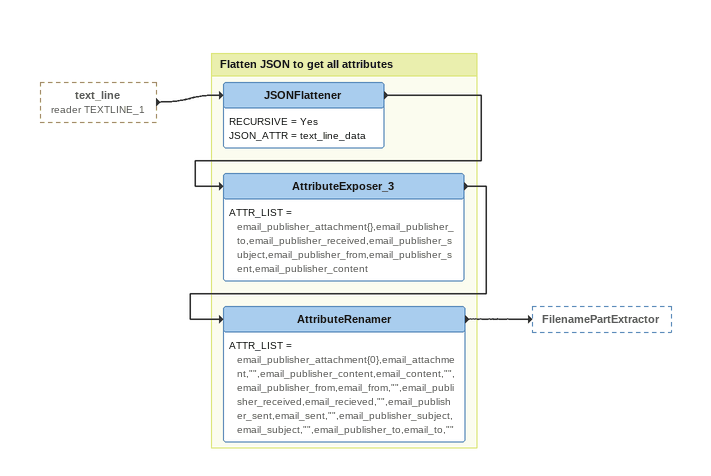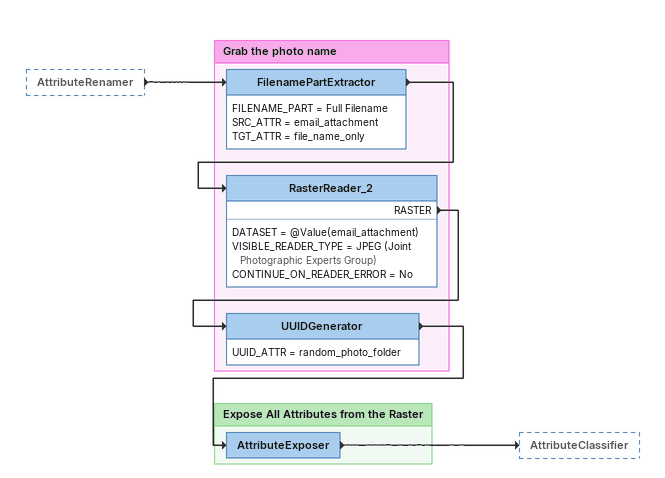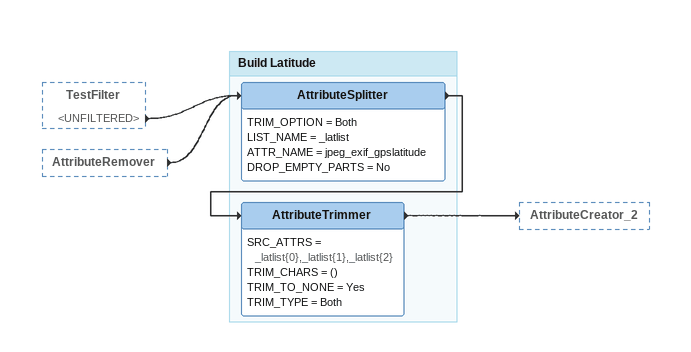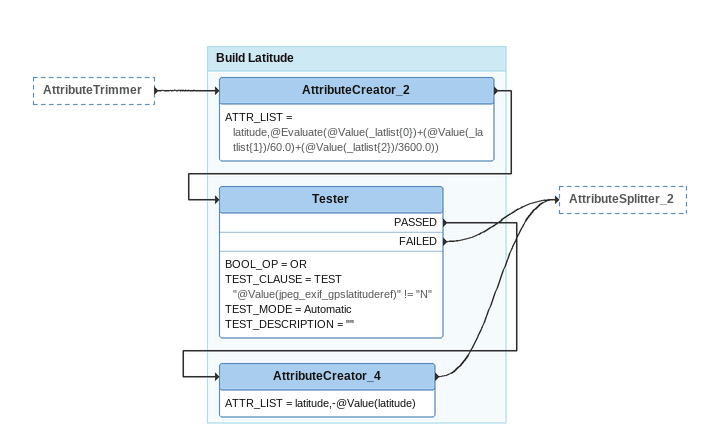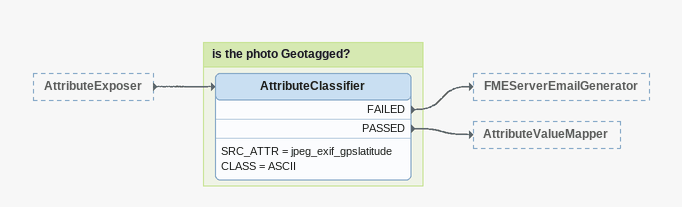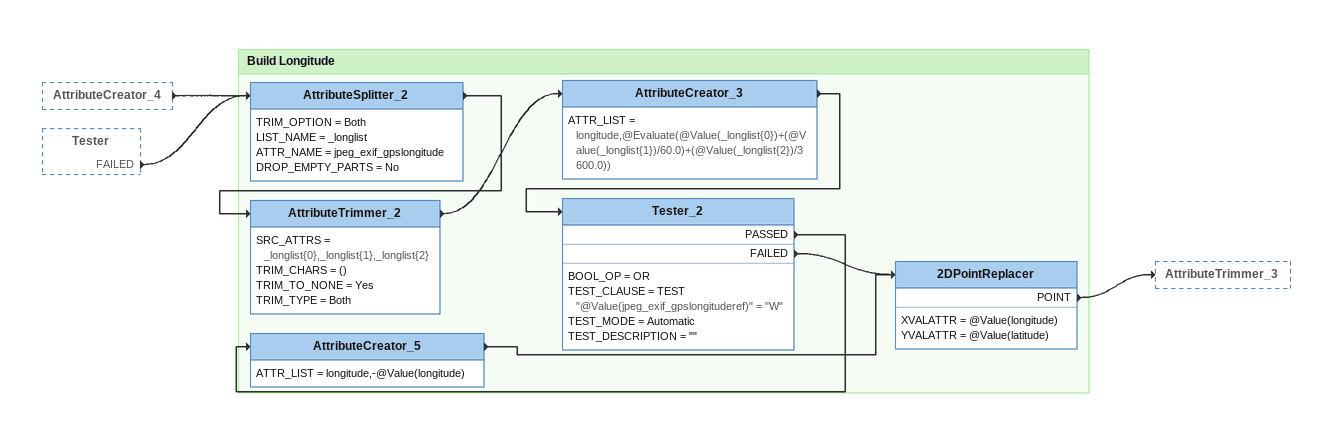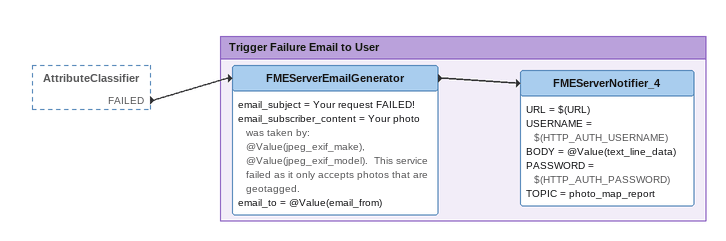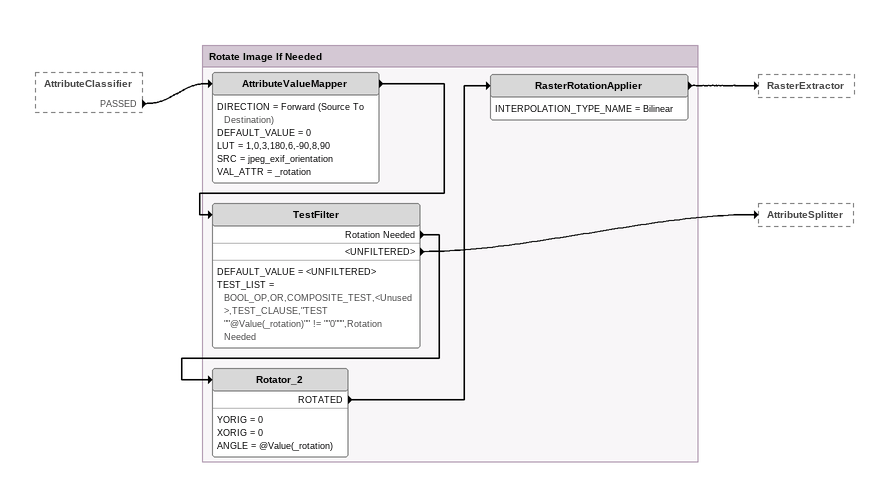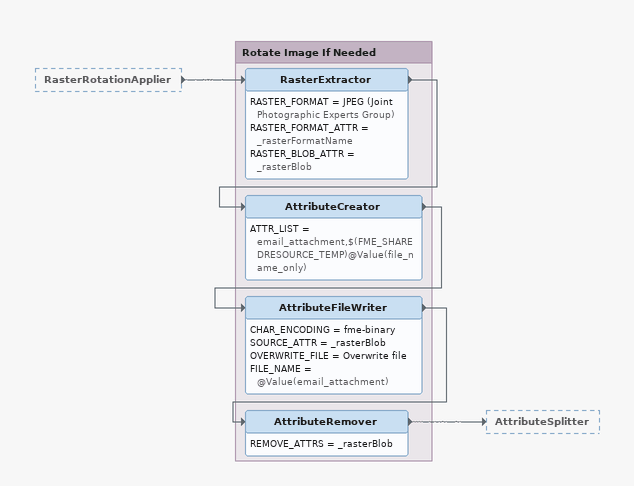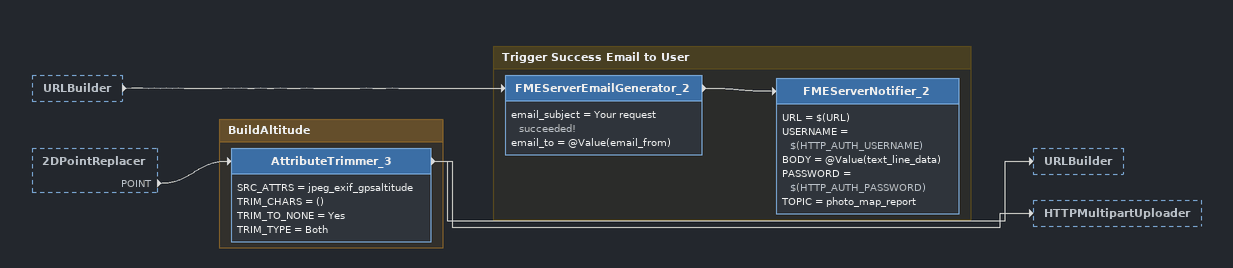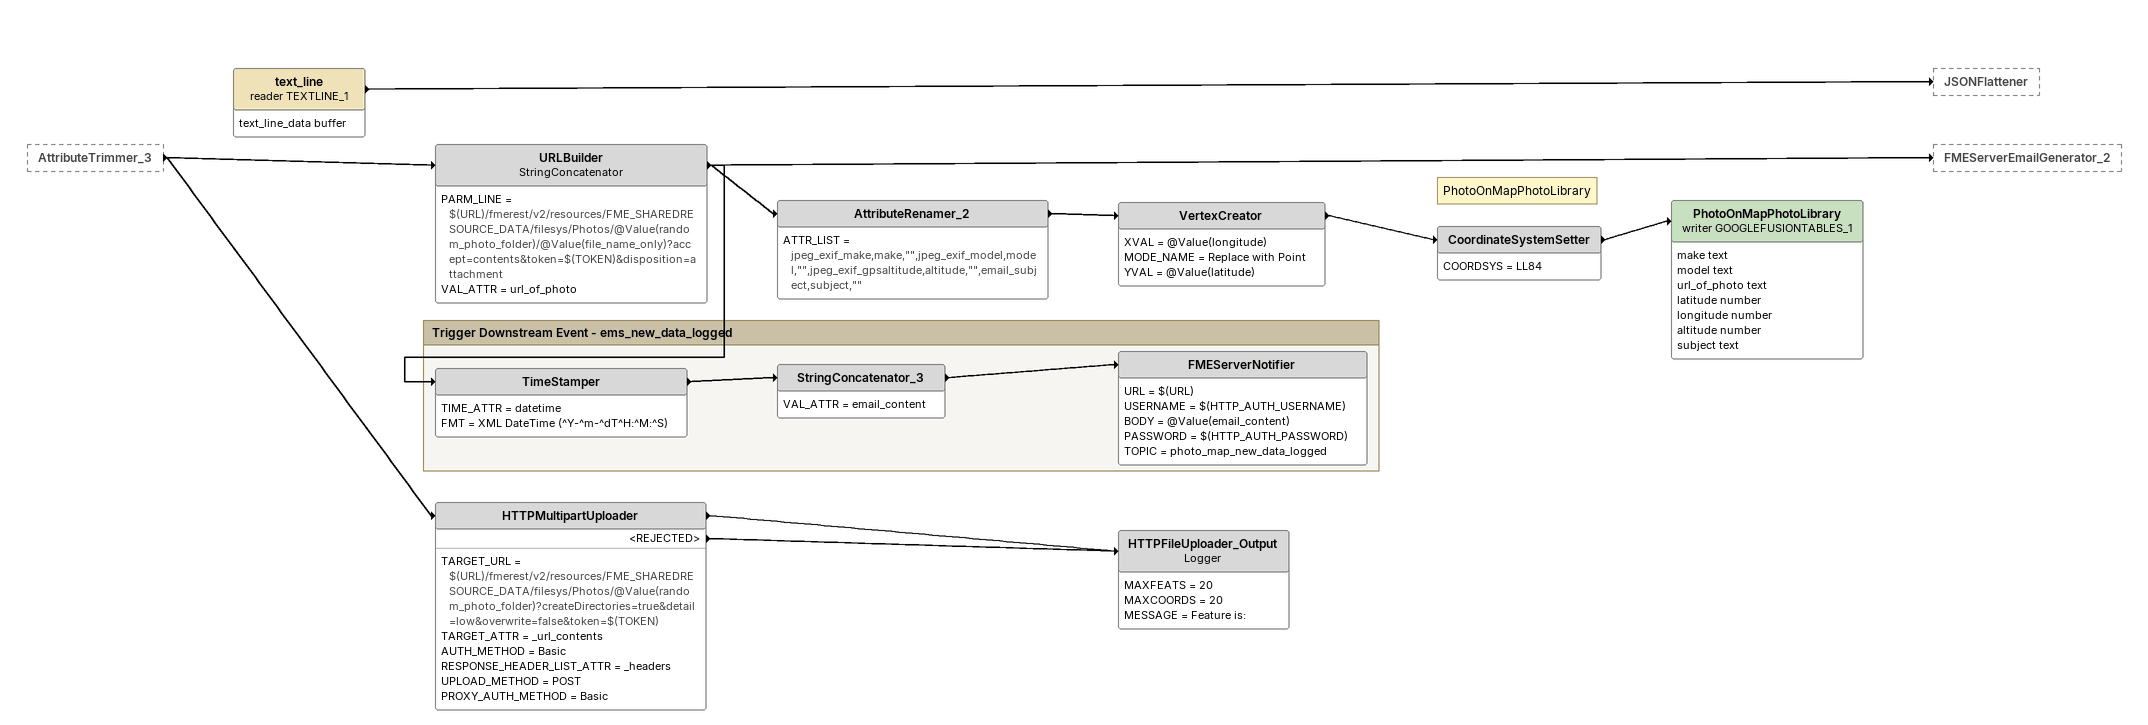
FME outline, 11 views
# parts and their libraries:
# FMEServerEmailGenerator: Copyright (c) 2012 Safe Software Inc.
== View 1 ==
text_line (reader TEXTLINE_1) [outside]
    -> JSONFlattener

Bookmark: Flatten JSON to get all attributes
JSONFlattener
    RECURSIVE = Yes
    JSON_ATTR = text_line_data
    -> AttributeExposer_3
AttributeExposer_3
    ATTR_LIST = email_publisher_attachment{},email_publisher_to,email_publisher_received,email_publisher_subject,email_publisher_from,email_publisher_sent,email_publisher_content
    -> AttributeRenamer
AttributeRenamer
    ATTR_LIST = email_publisher_attachment{0},email_attachment,"",email_publisher_content,email_content,"",email_publisher_from,email_from,"",email_publisher_received,email_recieved,"",email_publisher_sent,email_sent,"",email_publisher_subject,email_subject,"",email_publisher_to,email_to,""
    -> FilenamePartExtractor

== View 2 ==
AttributeRenamer [outside]
    -> FilenamePartExtractor

Bookmark: Grab the photo name
FilenamePartExtractor
    FILENAME_PART = Full Filename
    SRC_ATTR = email_attachment
    TGT_ATTR = file_name_only
    -> RasterReader_2
RasterReader_2
    DATASET = @Value(email_attachment)
    VISIBLE_READER_TYPE = JPEG (Joint Photographic Experts Group)
    CONTINUE_ON_READER_ERROR = No
    RASTER -> UUIDGenerator
UUIDGenerator
    UUID_ATTR = random_photo_folder
    -> AttributeExposer

Bookmark: Expose All Attributes from the Raster
AttributeExposer
    -> AttributeClassifier

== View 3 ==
TestFilter [outside]
    <UNFILTERED> -> AttributeSplitter
AttributeRemover [outside]
    -> AttributeSplitter

Bookmark: Build Latitude
AttributeSplitter
    TRIM_OPTION = Both
    LIST_NAME = _latlist
    ATTR_NAME = jpeg_exif_gpslatitude
    DROP_EMPTY_PARTS = No
    -> AttributeTrimmer
AttributeTrimmer
    SRC_ATTRS = _latlist{0},_latlist{1},_latlist{2}
    TRIM_CHARS = ()
    TRIM_TO_NONE = Yes
    TRIM_TYPE = Both
    -> AttributeCreator_2

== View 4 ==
AttributeTrimmer [outside]
    -> AttributeCreator_2

Bookmark: Build Latitude
AttributeCreator_2
    ATTR_LIST = latitude,@Evaluate(@Value(_latlist{0})+(@Value(_latlist{1})/60.0)+(@Value(_latlist{2})/3600.0))
    -> Tester
Tester
    BOOL_OP = OR
    TEST_CLAUSE = TEST "@Value(jpeg_exif_gpslatituderef)" != "N"
    TEST_MODE = Automatic
    TEST_DESCRIPTION = ""
    PASSED -> AttributeCreator_4
    FAILED -> AttributeSplitter_2
AttributeCreator_4
    ATTR_LIST = latitude,-@Value(latitude)
    -> AttributeSplitter_2

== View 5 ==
AttributeExposer [outside]
    -> AttributeClassifier

Bookmark: is the photo Geotagged?
AttributeClassifier
    SRC_ATTR = jpeg_exif_gpslatitude
    CLASS = ASCII
    FAILED -> FMEServerEmailGenerator
    PASSED -> AttributeValueMapper

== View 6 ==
AttributeCreator_4 [outside]
    -> AttributeSplitter_2
Tester [outside]
    FAILED -> AttributeSplitter_2

Bookmark: Build Longitude
AttributeSplitter_2
    TRIM_OPTION = Both
    LIST_NAME = _longlist
    ATTR_NAME = jpeg_exif_gpslongitude
    DROP_EMPTY_PARTS = No
    -> AttributeTrimmer_2
AttributeTrimmer_2
    SRC_ATTRS = _longlist{0},_longlist{1},_longlist{2}
    TRIM_CHARS = ()
    TRIM_TO_NONE = Yes
    TRIM_TYPE = Both
    -> AttributeCreator_3
AttributeCreator_3
    ATTR_LIST = longitude,@Evaluate(@Value(_longlist{0})+(@Value(_longlist{1})/60.0)+(@Value(_longlist{2})/3600.0))
    -> Tester_2
Tester_2
    BOOL_OP = OR
    TEST_CLAUSE = TEST "@Value(jpeg_exif_gpslongituderef)" = "W"
    TEST_MODE = Automatic
    TEST_DESCRIPTION = ""
    PASSED -> AttributeCreator_5
    FAILED -> 2DPointReplacer
AttributeCreator_5
    ATTR_LIST = longitude,-@Value(longitude)
    -> 2DPointReplacer
2DPointReplacer
    XVALATTR = @Value(longitude)
    YVALATTR = @Value(latitude)
    POINT -> AttributeTrimmer_3

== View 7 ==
AttributeClassifier [outside]
    FAILED -> FMEServerEmailGenerator

Bookmark: Trigger Failure Email to User
FMEServerEmailGenerator
    email_subject = Your request FAILED!
    email_subscriber_content = Your photo was taken by: @Value(jpeg_exif_make), @Value(jpeg_exif_model).  This service failed as it only accepts photos that are geotagged.
    email_to = @Value(email_from)
    -> FMEServerNotifier_4
FMEServerNotifier_4
    URL = $(URL)
    USERNAME = $(HTTP_AUTH_USERNAME)
    BODY = @Value(text_line_data)
    PASSWORD = $(HTTP_AUTH_PASSWORD)
    TOPIC = photo_map_report

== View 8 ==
AttributeClassifier [outside]
    PASSED -> AttributeValueMapper

Bookmark: Rotate Image If Needed
AttributeValueMapper
    DIRECTION = Forward (Source To Destination)
    DEFAULT_VALUE = 0
    LUT = 1,0,3,180,6,-90,8,90
    SRC = jpeg_exif_orientation
    VAL_ATTR = _rotation
    -> TestFilter
TestFilter
    DEFAULT_VALUE = <UNFILTERED>
    TEST_LIST = BOOL_OP,OR,COMPOSITE_TEST,<Unused>,TEST_CLAUSE,"TEST ""@Value(_rotation)"" != ""0""",Rotation Needed
    Rotation Needed -> Rotator_2
    <UNFILTERED> -> AttributeSplitter
Rotator_2
    YORIG = 0
    XORIG = 0
    ANGLE = @Value(_rotation)
    ROTATED -> RasterRotationApplier
RasterRotationApplier
    INTERPOLATION_TYPE_NAME = Bilinear
    -> RasterExtractor

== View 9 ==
RasterRotationApplier [outside]
    -> RasterExtractor

Bookmark: Rotate Image If Needed
RasterExtractor
    RASTER_FORMAT = JPEG (Joint Photographic Experts Group)
    RASTER_FORMAT_ATTR = _rasterFormatName
    RASTER_BLOB_ATTR = _rasterBlob
    -> AttributeCreator
AttributeCreator
    ATTR_LIST = email_attachment,$(FME_SHAREDRESOURCE_TEMP)@Value(file_name_only)
    -> AttributeFileWriter
AttributeFileWriter
    CHAR_ENCODING = fme-binary
    SOURCE_ATTR = _rasterBlob
    OVERWRITE_FILE = Overwrite file
    FILE_NAME = @Value(email_attachment)
    -> AttributeRemover
AttributeRemover
    REMOVE_ATTRS = _rasterBlob
    -> AttributeSplitter

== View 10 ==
URLBuilder [outside]
    -> FMEServerEmailGenerator_2
2DPointReplacer [outside]
    POINT -> AttributeTrimmer_3

Bookmark: BuildAltitude
AttributeTrimmer_3
    SRC_ATTRS = jpeg_exif_gpsaltitude
    TRIM_CHARS = ()
    TRIM_TO_NONE = Yes
    TRIM_TYPE = Both
    -> URLBuilder
    -> HTTPMultipartUploader

Bookmark: Trigger Success Email to User
FMEServerEmailGenerator_2
    email_subject = Your request succeeded!
    email_to = @Value(email_from)
    -> FMEServerNotifier_2
FMEServerNotifier_2
    URL = $(URL)
    USERNAME = $(HTTP_AUTH_USERNAME)
    BODY = @Value(text_line_data)
    PASSWORD = $(HTTP_AUTH_PASSWORD)
    TOPIC = photo_map_report

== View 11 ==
AttributeTrimmer_3 [outside]
    -> URLBuilder
    -> HTTPMultipartUploader
text_line (reader TEXTLINE_1)
    attributes: text_line_data buffer
    -> JSONFlattener
URLBuilder: StringConcatenator
    PARM_LINE = $(URL)/fmerest/v2/resources/FME_SHAREDRESOURCE_DATA/filesys/Photos/@Value(random_photo_folder)/@Value(file_name_only)?accept=contents&token=$(TOKEN)&disposition=attachment
    VAL_ATTR = url_of_photo
    -> TimeStamper
    -> FMEServerEmailGenerator_2
    -> AttributeRenamer_2
AttributeRenamer_2
    ATTR_LIST = jpeg_exif_make,make,"",jpeg_exif_model,model,"",jpeg_exif_gpsaltitude,altitude,"",email_subject,subject,""
    -> VertexCreator
VertexCreator
    XVAL = @Value(longitude)
    MODE_NAME = Replace with Point
    YVAL = @Value(latitude)
    -> CoordinateSystemSetter
CoordinateSystemSetter
    COORDSYS = LL84
    -> PhotoOnMapPhotoLibrary (writer GOOGLEFUSIONTABLES_1)
Note: PhotoOnMapPhotoLibrary
PhotoOnMapPhotoLibrary (writer GOOGLEFUSIONTABLES_1)
    attributes: make text, model text, url_of_photo text, latitude number, longitude number, altitude number, subject text
HTTPMultipartUploader
    TARGET_URL = $(URL)/fmerest/v2/resources/FME_SHAREDRESOURCE_DATA/filesys/Photos/@Value(random_photo_folder)?createDirectories=true&detail=low&overwrite=false&token=$(TOKEN)
    TARGET_ATTR = _url_contents
    AUTH_METHOD = Basic
    RESPONSE_HEADER_LIST_ATTR = _headers
    UPLOAD_METHOD = POST
    PROXY_AUTH_METHOD = Basic
    -> HTTPFileUploader_Output
    <REJECTED> -> HTTPFileUploader_Output
HTTPFileUploader_Output: Logger
    MAXFEATS = 20
    MAXCOORDS = 20
    MESSAGE = Feature is:

Bookmark: Trigger Downstream Event - ems_new_data_logged
TimeStamper
    TIME_ATTR = datetime
    FMT = XML DateTime (^Y-^m-^dT^H:^M:^S)
    -> StringConcatenator_3
StringConcatenator_3
    VAL_ATTR = email_content
    -> FMEServerNotifier
FMEServerNotifier
    URL = $(URL)
    USERNAME = $(HTTP_AUTH_USERNAME)
    BODY = @Value(email_content)
    PASSWORD = $(HTTP_AUTH_PASSWORD)
    TOPIC = photo_map_new_data_logged
